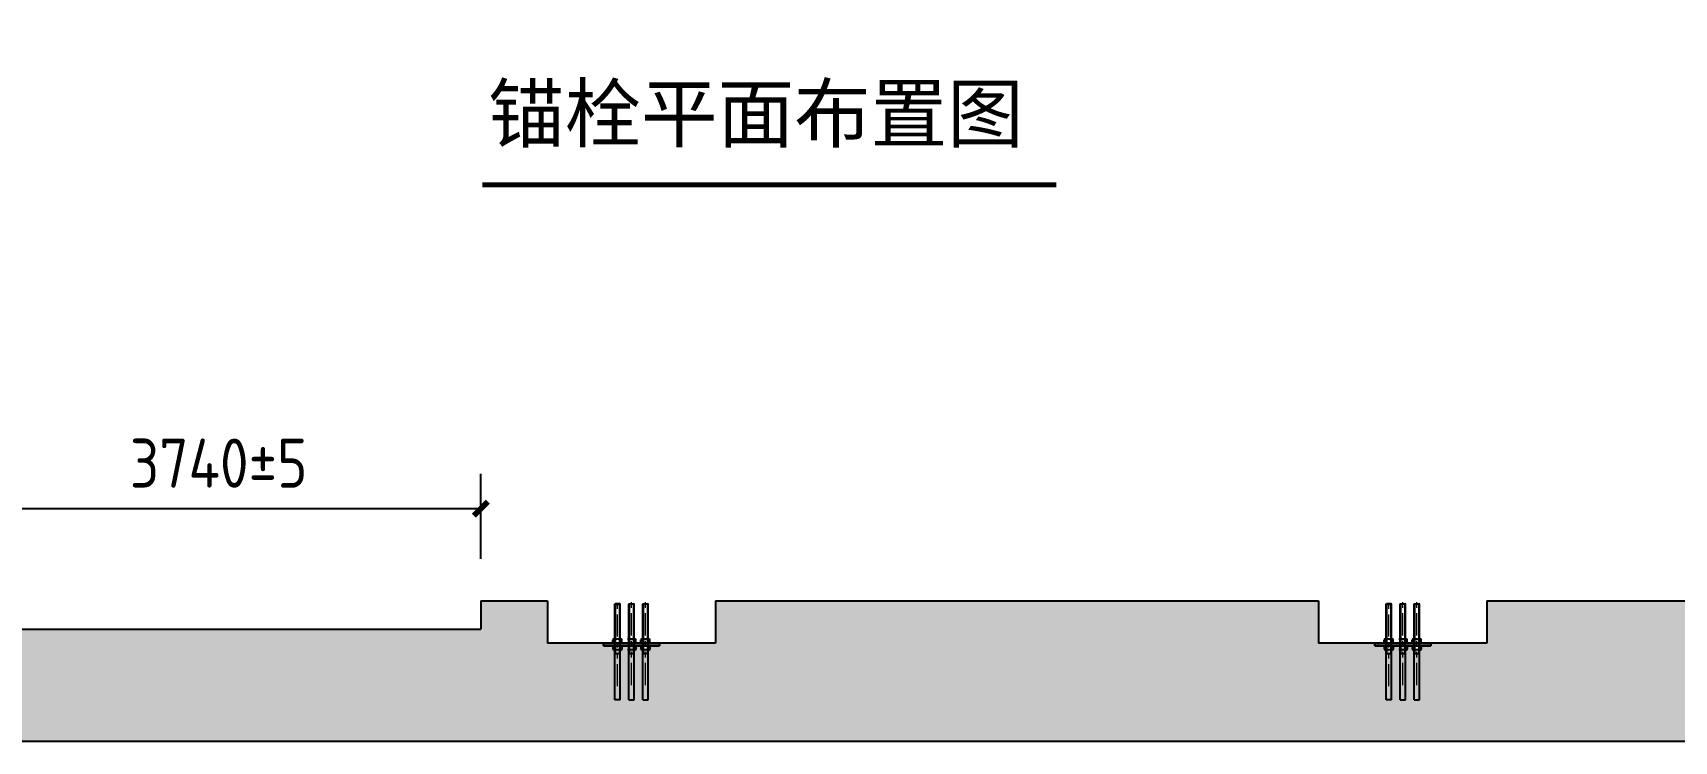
# Model space of a CAD drawing. Extents: x 1129386 to 1341523, y 309636 to 351636.
# Drawn here: x 1152758 to 1164463, y 329173 to 334225 of the extents above; entities that cross this region are included whole.
import ezdxf

# ---------------------------------------------------------------- set-up
doc = ezdxf.new("R2010")
doc.units = 0
doc.header["$LTSCALE"] = 1000
doc.header["$MEASUREMENT"] = 0
for name, pattern in [('ACANSTGB', [0.354331, 0.15748, -0.03937, 0.03937, -0.03937, 0.03937, -0.03937]), ('CENTER', [50.8, 31.75, -6.35, 6.35, -6.35]), ('DASHED', [4.8, 4, -0.8])]:
    doc.linetypes.add(name, pattern=pattern)
for name, color, linetype in [('3', 4, 'DASHED'), ('5', 2, 'Continuous'), ('DIM_SYMB', 3, 'Continuous')]:
    doc.layers.add(name, color=color, linetype=linetype)
doc.layers.add('AM_7', color=4, linetype='CENTER', lineweight=15)
doc.styles.get("Standard").update_dxf_attribs({"font": 'gbenor.shx', "bigfont": 'gbcbig.shx'})
doc.dimstyles.new('STANDARD$0', dxfattribs={"dimscale": 100, "dimtxt": 3.5, "dimasz": 1, "dimexe": 2.5, "dimexo": 3, "dimgap": 1.5, "dimtad": 1, "dimdec": 0, "dimzin": 0, "dimdsep": 46, "dimtxsty": 'Standard', "dimblk": 'ARCHTICK', "dimcen": 0.09, "dimadec": 0, "dimazin": 0, "dimtfac": 1, "dimtdec": 0, "dimtix": 1, "dimtmove": 2, "dimatfit": 3, "dimldrblk": 'ARCHTICK', "dimfxl": 1, "dimtolj": 1, "dimtzin": 0, "dimarcsym": 0})

# ---------------------------------------------------------------- blocks, each defined once
blk = doc.blocks.new('_ArchTick')
at = {"color": 0, "linetype": 'ByBlock', "const_width": 0.4}
blk.add_lwpolyline([(-0.5, -0.5), (0.5, 0.5)], dxfattribs=at)
blk = doc.blocks.new('*D139')
at = {"color": 0, "lineweight": -2}
for p, q in [((1152213, 330473), (1152213, 331081)), ((1155953, 330473), (1155953, 331081))]:
    blk.add_line(p, q, dxfattribs=at)
at = {"color": 0, "linetype": 'ByBlock', "lineweight": -2}
blk.add_line((1155953, 330831), (1152213, 330831), dxfattribs=at)
at = {"layer": 'Defpoints', "color": 0}
for p in [(1152213, 330831), (1152213, 330173), (1155953, 330173)]:
    blk.add_point(p, dxfattribs=at)
at = {"color": 0, "lineweight": -2, "xscale": 100, "yscale": 100, "zscale": 100, "rotation": 180}
blk.add_blockref('_ArchTick', (1152213, 330831), dxfattribs=at)
at = {"color": 0, "lineweight": -2, "xscale": 100, "yscale": 100, "zscale": 100}
blk.add_blockref('_ArchTick', (1155953, 330831), dxfattribs=at)
at = {"color": 0, "insert": (1154083, 331156), "char_height": 350, "attachment_point": 5}
blk.add_mtext('\\A1;3740\\Fgbenor.shx,gbcbig.shx;%%P5', dxfattribs=at)

msp = doc.modelspace()

# ---------------------------------------------------------------- hatches: boundary and pattern name
h = msp.add_hatch()
h.set_pattern_fill('AR-CONC', color=2, scale=100)
h.set_pattern_definition([(50, (0, 0), (717.4375, -62.86833), [75, -825]), (355, (0, 0), (-138.98994, 751.97526), [60, -660]), (100.45, (60, -5), (578.55976, 689.3719), [64, -701]), (46.18, (0, 200), (1067.1365, -166.14964), [112.5, -1237.5]), (96.64, (89, 186), (934.5749, 974.60285), [96, -1052]), (351.18, (0, 200), (934.4312, 974.2434), [90, -990]), (21, (100, 150), (597.0058, -402.8065), [75, -825]), (326, (100, 150), (243.0015, 725.07604), [60, -660]), (71.45, (150, 116), (840.2339, 322.4469), [64, -701]), (37.5, (0, 0), (11.73922, 332.94923), [0, -652, 0, -670, 0, -663]), (7.5, (0, 0), (263.06954, 394.41171), [0, -382, 0, -637, 0, -252.5]), (-32.5, (-223, 0), (533.822436, -22.55487), [0, -250, 0, -780, 0, -1035]), (-42.5, (-323, 0), (583.18617, 100.10498), [0, -325, 0, -518, 0, -735])])
h.paths.add_polyline_path([(1146317.9, 329173), (1146317.9, 329973), (1147317.9, 329973), (1147317.9, 330173), (1147527.6, 330173), (1147527.6, 329873), (1147928.5, 329873), (1147995.6, 329873), (1148027.9, 329873), (1148059.6, 329873), (1148195.2, 329873), (1148208.1, 329873), (1148208.1, 329852.8), (1148195.2, 329852.8), (1148195.2, 329829.8, 0.1031427), (1148195.6, 329828, 0.2919612), (1148199.7, 329825.3, 0.1071), (1148202.6, 329825.3), (1148208.1, 329825.3), (1148224.2, 329825.3, 0.012), (1148226.7, 329825.3), (1148251.1, 329825.3, 0.1017341), (1148254.1, 329825.3), (1148254.7, 329825.3, 0.3771256), (1148259.2, 329829.3, 0.0320771), (1148259.2, 329829.8), (1148259.2, 329852.8), (1148208.1, 329852.8), (1148208.1, 329873), (1148259.2, 329873), (1148328, 329873), (1148727.2, 329873), (1148727.2, 330173), (1150927.1, 330173), (1150927.1, 329873), (1151328.1, 329873), (1151395.1, 329873), (1151459.1, 329873), (1151594.8, 329873), (1151607.6, 329873), (1151607.6, 329852.8), (1151594.8, 329852.8), (1151594.8, 329829.8, 0.1031427), (1151595.2, 329828, 0.2919612), (1151599.3, 329825.3, 0.1071), (1151602.1, 329825.3), (1151607.7, 329825.3), (1151623.8, 329825.3, 0.012), (1151626.2, 329825.3), (1151650.7, 329825.3, 0.1017341), (1151653.6, 329825.3), (1151654.2, 329825.3, 0.3771256), (1151658.8, 329829.3, 0.0320771), (1151658.8, 329829.8), (1151658.8, 329852.8), (1151607.6, 329852.8), (1151607.6, 329873), (1151658.8, 329873), (1151727.6, 329873), (1152126.8, 329873), (1152126.8, 330173), (1152212.9, 330173), (1152212.9, 329973), (1155952.9, 329973), (1155952.9, 330173), (1156427.1, 330173), (1156427.1, 329873), (1156828.1, 329873), (1156895.1, 329873), (1156959.1, 329873), (1157094.8, 329873), (1157107.6, 329873), (1157107.6, 329852.8), (1157094.8, 329852.8), (1157094.8, 329829.8, 0.1031427), (1157095.2, 329828, 0.2919612), (1157099.3, 329825.3, 0.1071), (1157102.1, 329825.3), (1157107.7, 329825.3), (1157123.8, 329825.3, 0.012), (1157126.2, 329825.3), (1157150.7, 329825.3, 0.1017341), (1157153.6, 329825.3), (1157154.2, 329825.3, 0.3771256), (1157158.8, 329829.3, 0.0320771), (1157158.8, 329829.8), (1157158.8, 329852.8), (1157107.6, 329852.8), (1157107.6, 329873), (1157158.8, 329873), (1157227.6, 329873), (1157626.8, 329873), (1157626.8, 330173), (1161927.1, 330173), (1161927.1, 329873), (1162328.1, 329873), (1162395.1, 329873), (1162459.1, 329873), (1162594.8, 329873), (1162607.6, 329873), (1162607.6, 329852.8), (1162594.8, 329852.8), (1162594.8, 329829.8, 0.1031427), (1162595.2, 329828, 0.2919612), (1162599.3, 329825.3, 0.1071), (1162602.1, 329825.3), (1162607.7, 329825.3), (1162623.8, 329825.3, 0.012), (1162626.2, 329825.3), (1162650.7, 329825.3, 0.1017341), (1162653.6, 329825.3), (1162654.2, 329825.3, 0.3771256), (1162658.8, 329829.3, 0.0320771), (1162658.8, 329829.8), (1162658.8, 329852.8), (1162607.6, 329852.8), (1162607.6, 329873), (1162658.8, 329873), (1162727.6, 329873), (1163126.8, 329873), (1163126.8, 330173), (1167335.9, 330173, 0.9089346), (1169100, 329973), (1169857.9, 329973), (1169857.9, 329173)])
h.paths.add_polyline_path([(1151395.1, 329852.8), (1151395.1, 329829.8, 0.1031427), (1151395.5, 329828, 0.2919612), (1151399.6, 329825.3, 0.1071), (1151402.5, 329825.3), (1151424.1, 329825.3, 0.012), (1151426.6, 329825.3), (1151451, 329825.3, 0.1017341), (1151454, 329825.3), (1151454.6, 329825.3, 0.3771256), (1151459.1, 329829.3, 0.0320771), (1151459.1, 329829.8), (1151459.1, 329852.8)], flags=16)
h.paths.add_polyline_path([(1156895.1, 329852.8), (1156895.1, 329829.8, 0.1031427), (1156895.5, 329828, 0.2919612), (1156899.6, 329825.3, 0.1071), (1156902.5, 329825.3), (1156924.1, 329825.3, 0.012), (1156926.6, 329825.3), (1156951, 329825.3, 0.1017341), (1156954, 329825.3), (1156954.6, 329825.3, 0.3771256), (1156959.1, 329829.3, 0.0320771), (1156959.1, 329829.8), (1156959.1, 329852.8)], flags=16)
h.paths.add_polyline_path([(1147995.6, 329852.8), (1147995.6, 329829.8, 0.1031427), (1147995.9, 329828, 0.2919612), (1148000, 329825.3, 0.1071), (1148002.9, 329825.3), (1148024.6, 329825.3, 0.012), (1148027, 329825.3), (1148051.4, 329825.3, 0.1017341), (1148054.4, 329825.3), (1148055, 329825.3, 0.3771256), (1148059.5, 329829.3, 0.0320771), (1148059.6, 329829.8), (1148059.6, 329852.8)], flags=16)
h.paths.add_polyline_path([(1162395.1, 329852.8), (1162395.1, 329829.8, 0.1031427), (1162395.5, 329828, 0.2919612), (1162399.6, 329825.3, 0.1071), (1162402.5, 329825.3), (1162424.1, 329825.3, 0.012), (1162426.6, 329825.3), (1162451, 329825.3, 0.1017341), (1162454, 329825.3), (1162454.6, 329825.3, 0.3771256), (1162459.1, 329829.3, 0.0320771), (1162459.1, 329829.8), (1162459.1, 329852.8)], flags=16)
h.paths.add_polyline_path([(1174807.6, 343950.3), (1175007.6, 343950.3), (1175007.6, 344950.3), (1175807.6, 344950.3), (1175807.6, 335805.3), (1175007.6, 335805.3), (1175007.6, 336805.3), (1174807.6, 336805.3), (1174807.6, 336977.4), (1175107.6, 336977.4), (1175107.6, 337416), (1175127.8, 337416), (1175127.8, 337445.4), (1175150.7, 337445.4, 0.1031427), (1175152.6, 337445.8, -0.0212112), (1175152.2, 337458.3), (1175127.8, 337458.3), (1175127.8, 337496.5), (1175152.1, 337496.5, -0.0411956), (1175151, 337496, 0.0003681), (1175150.8, 337495.9, 0.0078732), (1175151, 337496, -0.0986445), (1175155.3, 337476.8), (1175155.3, 337474.4, -0.0823416), (1175152.2, 337458.3, -0.0036207), (1175151.7, 337457.3, -0.2321651), (1175155.3, 337452.7), (1175155.3, 337450, -0.0058544), (1175155.3, 337449.9, -0.1911369), (1175152.6, 337445.8, -0.1031427), (1175150.7, 337445.4), (1175127.8, 337445.4), (1175127.8, 337458.3), (1175152.1, 337445.5, 0.0212112), (1175152.6, 337445.8, 0.2919612), (1175155.3, 337449.9, 0.1071), (1175155.3, 337452.7), (1175155.3, 337458.3), (1175183.1, 337458.3), (1175439.9, 337458.3, 0.4142136), (1175512.4, 337530.8), (1175473.6, 337530.3, -0.4142136), (1175439.9, 337496.5), (1175183.1, 337496.5), (1175155.3, 337496.5), (1175155.3, 337496.6), (1175155.3, 337501.2, 0.1017341), (1175155.3, 337504.2), (1175155.3, 337504.8, 0.3771256), (1175151.3, 337509.4, -0.2332247), (1175155.3, 337504.2), (1175155.3, 337501.2, -0.1971176), (1175152.2, 337496.6), (1175127.8, 337496.6), (1175127.8, 337509.4), (1175127.8, 337962.4), (1175127.8, 337962.5), (1175152.3, 337962.5, -0.0001903), (1175152.2, 337962.4), (1175107.6, 337949.6), (1175107.6, 337949.6), (1175107.6, 337962.4), (1175127.8, 337962.4), (1175127.8, 337509.4), (1175127.8, 337496.6), (1175107.6, 337496.6), (1175107.6, 337509.4), (1175107.6, 337949.6), (1175127.8, 337962.4), (1175152.2, 337962.4, -0.0034303), (1175152.1, 337949.7, 0.0212112), (1175152.6, 337950, 0.2919612), (1175155.3, 337954.1, -0.1911369), (1175152.6, 337950, -0.0212112), (1175152, 337961.8, 0.0034303), (1175152.2, 337962.4), (1175233.1, 337962.5), (1175439.9, 337962.5, -0.4142136), (1175473.6, 337928.7), (1175512.4, 337928.7, -0.0018605), (1175512.4, 337928.7), (1175512.4, 337928.7, 0.4120355), (1175439.9, 338000.7), (1175152.1, 338000.7, 0.5849754), (1175151.3, 338013.6, 0.0320771), (1175150.7, 338013.6), (1175127.8, 338032), (1175127.8, 338032), (1175107.6, 338013.6), (1175107.6, 338013.6), (1175107.6, 338481.6), (1174807.6, 338481.6), (1174807.6, 342332.4), (1175107.6, 342332.4), (1175107.6, 342800.4), (1175107.6, 342782), (1175127.8, 342782), (1175127.8, 342813.3), (1175152.1, 342813.3), (1175183.1, 342813.3), (1175439.9, 342813.3, 0.4120355), (1175512.4, 342885.3), (1175512.4, 342885.8, -0.0018605), (1175512.4, 342885.3), (1175473.6, 342885.3, -0.4142136), (1175439.9, 342851.5), (1175233.1, 342851.5), (1175152.2, 342851.6, 0.0034303), (1175152.1, 342864.3, -0.0212112), (1175152.6, 342864, -0.1911369), (1175155.3, 342859.9, 0.2919612), (1175152.6, 342864, 0.0212112), (1175152, 342852.2, -0.0034303), (1175152.2, 342851.6), (1175107.6, 342864.4), (1175107.6, 342864.4), (1175107.6, 343304.9), (1175107.6, 343317.7), (1175127.8, 343317.7), (1175127.8, 343304.9), (1175127.8, 342851.6), (1175107.6, 342851.6), (1175107.6, 342864.4), (1175127.8, 342851.6), (1175152.2, 342851.6, -0.0001903), (1175152.3, 342851.5), (1175127.8, 342851.5), (1175127.8, 342851.6), (1175127.8, 343304.9), (1175127.8, 343317.7), (1175152.2, 343317.7), (1175183.1, 343317.7), (1175183.1, 343317.7), (1175439.9, 343317.7, -0.4142136), (1175473.6, 343284), (1175512.4, 343283.5, 0.4142136), (1175439.9, 343356), (1175183.1, 343356), (1175152.1, 343368.8, -0.0212112), (1175152.6, 343368.5, 0.1031427), (1175150.7, 343368.9), (1175127.8, 343368.9), (1175127.8, 343387), (1175107.6, 343387), (1175107.6, 343836.6), (1174807.6, 343836.6)])
h.paths.add_polyline_path([(1167335.9, 330173), (1167428, 330173), (1167428, 329873), (1167829, 329873), (1167829, 329852.8), (1167896, 329852.8), (1167896, 329829.8, 0.1031427), (1167896.4, 329828, 0.1911369), (1167900.5, 329825.3, 0.1071), (1167903.3, 329825.3), (1167908.9, 329825.3), (1167908.9, 329797.5), (1167908.9, 329540.7, 0.4142136), (1167981.4, 329468.2), (1167980.9, 329507, -0.4142136), (1167947.1, 329540.7), (1167947.1, 329797.5), (1167947.2, 329797.5), (1167947.2, 329825.3), (1167951.9, 329825.3, 0.1017341), (1167954.8, 329825.3), (1167955.4, 329825.3, 0.3771256), (1167960, 329829.3, 0.0320771), (1167960, 329829.8), (1167960, 329852.8), (1168095.7, 329852.8), (1168095.7, 329829.8, 0.1031427), (1168096.1, 329828, 0.2919612), (1168100.2, 329825.3, 0.1071), (1168103, 329825.3), (1168107.6, 329828.9, -0.2321651), (1168103, 329825.3), (1168100.3, 329825.3, -0.0058544), (1168100.2, 329825.3, -0.2919612), (1168096.1, 329828, -0.1031427), (1168095.7, 329829.8), (1168095.7, 329852.8), (1168108.5, 329852.8), (1168108.5, 329825.3), (1168108.6, 329747.5), (1168108.6, 329540.7, -0.4142136), (1168074.8, 329507), (1168074.8, 329468.2, 0.4120355), (1168146.8, 329540.7), (1168146.8, 329797.5), (1168146.8, 329825.3), (1168151.5, 329825.3, 0.1017341), (1168154.5, 329825.3), (1168155.1, 329825.3, 0.3771256), (1168159.7, 329829.3, 0.0320771), (1168159.7, 329829.8), (1168159.7, 329852.8), (1168228.5, 329852.8), (1168228.5, 329873), (1168627.7, 329873), (1168627.7, 330173), (1168857.9, 330173), (1168857.9, 329973), (1169100, 329973, -0.9089346)])

# ---------------------------------------------------------------- linework, layer by layer
for p, q in [((1155952.9, 330173), (1155952.9, 329973)), ((1155952.9, 330173), (1156427.1, 330173)), ((1156427.1, 330173), (1156427.1, 329873)), ((1157626.8, 330173), (1161927.1, 330173)), ((1157626.8, 330173), (1157626.8, 329873)), ((1161927.1, 330173), (1161927.1, 329873)), ((1163126.8, 330173), (1167428, 330173)), ((1163126.8, 330173), (1163126.8, 329873)), ((1152212.9, 329973), (1155952.9, 329973)), ((1157626.8, 329873), (1156427.1, 329873)), ((1157277.9, 329873), (1156777.9, 329873)), ((1163126.8, 329873), (1161927.1, 329873)), ((1162777.9, 329873), (1162277.9, 329873)), ((1146317.9, 329173), (1169857.9, 329173))]:
    msp.add_line(p, q)
at = {"color": 1, "lineweight": 30}
for p, q in [((1156828.1, 329873), (1156828.1, 329852.8)), ((1157227.6, 329873), (1157227.6, 329852.8)), ((1162328.1, 329873), (1162328.1, 329852.8)), ((1162727.6, 329873), (1162727.6, 329852.8))]:
    msp.add_line(p, q, dxfattribs=at)
for points in [[(1156828.1, 329873), (1157227.6, 329873)], [(1156828.1, 329852.8), (1157227.6, 329852.8)], [(1162328.1, 329873), (1162727.6, 329873)], [(1162328.1, 329852.8), (1162727.6, 329852.8)]]:
    msp.add_lwpolyline(points, dxfattribs=at)
at = {"layer": '3', "color": 2, "linetype": 'DASHED'}
for p, q in [((1156908, 329747.5), (1156908, 330151.8)), ((1156911.6, 330150), (1156911.6, 329797.5)), ((1156942.6, 330150), (1156942.6, 329797.5)), ((1156946.4, 329747.5), (1156946.3, 330151.8)), ((1157007.8, 329937.4), (1157007.8, 330151.8)), ((1157011.5, 330150), (1157011.5, 329797.5)), ((1157042.5, 330150), (1157042.5, 329797.5)), ((1157046.1, 329747.5), (1157046.1, 330151.8)), ((1157107.7, 329937.4), (1157107.7, 330151.8)), ((1157111.3, 330150), (1157111.3, 329797.5)), ((1157142.4, 330150), (1157142.4, 329797.5)), ((1157146, 329747.5), (1157146, 330151.8)), ((1162408, 329747.5), (1162408, 330151.8)), ((1162411.6, 330150), (1162411.6, 329797.5)), ((1162442.6, 330150), (1162442.6, 329797.5)), ((1162446.4, 329747.5), (1162446.3, 330151.8)), ((1162507.8, 329937.4), (1162507.8, 330151.8)), ((1162511.5, 330150), (1162511.5, 329797.5)), ((1162542.5, 330150), (1162542.5, 329797.5)), ((1162546.1, 329747.5), (1162546.1, 330151.8)), ((1162607.7, 329937.4), (1162607.7, 330151.8)), ((1162611.3, 330150), (1162611.3, 329797.5)), ((1162642.4, 330150), (1162642.4, 329797.5)), ((1162646, 329747.5), (1162646, 330151.8)), ((1156908, 329797.5), (1156946.4, 329797.5)), ((1157007.8, 329797.5), (1157046.2, 329797.5)), ((1157107.7, 329797.5), (1157146, 329797.5)), ((1162408, 329797.5), (1162446.4, 329797.5)), ((1162507.8, 329797.5), (1162546.2, 329797.5)), ((1162607.7, 329797.5), (1162646, 329797.5))]:
    msp.add_line(p, q, dxfattribs=at)
at = {"layer": '3', "color": 4, "linetype": 'DASHED'}
for p, q in [((1157007.8, 329747.5), (1157007.7, 329937.4)), ((1157107.7, 329747.5), (1157107.6, 329937.4)), ((1162507.8, 329747.5), (1162507.7, 329937.4)), ((1162607.7, 329747.5), (1162607.6, 329937.4))]:
    msp.add_line(p, q, dxfattribs=at)
at = {"layer": '5', "color": 2, "linetype": 'Continuous'}
for p, q in [((1156907.8, 330149.7), (1156911.6, 330152.6)), ((1156907.8, 330149.7), (1156946.3, 330149.7)), ((1156908, 330114.2), (1156908, 330150)), ((1156942.6, 330152.6), (1156911.6, 330152.6)), ((1156946.3, 330149.7), (1156942.6, 330152.6)), ((1156946.3, 330114.2), (1156946.3, 330150)), ((1157007.8, 330149.7), (1157011.5, 330152.6)), ((1157007.8, 330114.2), (1157007.8, 330150)), ((1157046.3, 330149.7), (1157007.8, 330149.7)), ((1157011.5, 330152.6), (1157042.5, 330152.6)), ((1157046.3, 330149.7), (1157042.5, 330152.6)), ((1157046.1, 330114.2), (1157046.1, 330150)), ((1157107.6, 330149.7), (1157111.3, 330152.6)), ((1157146.2, 330149.7), (1157107.6, 330149.7)), ((1157107.7, 330114.2), (1157107.7, 330150)), ((1157111.3, 330152.6), (1157142.4, 330152.6)), ((1157146.2, 330149.7), (1157142.4, 330152.6)), ((1157146, 330114.2), (1157146, 330150)), ((1162407.8, 330149.7), (1162411.6, 330152.6)), ((1162407.8, 330149.7), (1162446.3, 330149.7)), ((1162408, 330114.2), (1162408, 330150)), ((1162442.6, 330152.6), (1162411.6, 330152.6)), ((1162446.3, 330149.7), (1162442.6, 330152.6)), ((1162446.3, 330114.2), (1162446.3, 330150)), ((1162507.8, 330149.7), (1162511.5, 330152.6)), ((1162507.8, 330114.2), (1162507.8, 330150)), ((1162546.3, 330149.7), (1162507.8, 330149.7)), ((1162511.5, 330152.6), (1162542.5, 330152.6)), ((1162546.3, 330149.7), (1162542.5, 330152.6)), ((1162546.1, 330114.2), (1162546.1, 330150)), ((1162607.6, 330149.7), (1162611.3, 330152.6)), ((1162646.2, 330149.7), (1162607.6, 330149.7)), ((1162607.7, 330114.2), (1162607.7, 330150)), ((1162611.3, 330152.6), (1162642.4, 330152.6)), ((1162646.2, 330149.7), (1162642.4, 330152.6)), ((1162646, 330114.2), (1162646, 330150)), ((1156908, 329540.7), (1156908, 329937.4)), ((1156908, 329468.2), (1156908, 329937.4)), ((1156946.3, 329540.7), (1156946.3, 329937.4)), ((1156946.3, 329468.2), (1156946.3, 329937.4)), ((1157007.8, 329468.2), (1157007.8, 329937.4)), ((1157046.1, 329468.2), (1157046.1, 329937.4)), ((1157107.7, 329540.7), (1157107.7, 329937.4)), ((1157107.7, 329468.2), (1157107.7, 329937.4)), ((1157146, 329540.7), (1157146, 329937.4)), ((1157146, 329468.2), (1157146, 329937.4)), ((1162408, 329540.7), (1162408, 329937.4)), ((1162408, 329468.2), (1162408, 329937.4)), ((1162446.3, 329540.7), (1162446.3, 329937.4)), ((1162446.3, 329468.2), (1162446.3, 329937.4)), ((1162507.8, 329468.2), (1162507.8, 329937.4)), ((1162546.1, 329468.2), (1162546.1, 329937.4)), ((1162607.7, 329540.7), (1162607.7, 329937.4)), ((1162607.7, 329468.2), (1162607.7, 329937.4)), ((1162646, 329540.7), (1162646, 329937.4)), ((1162646, 329468.2), (1162646, 329937.4)), ((1156946.3, 329468.2), (1156908, 329468.2)), ((1157007.8, 329468.2), (1157046.1, 329468.2)), ((1157107.7, 329468.2), (1157146, 329468.2)), ((1162446.3, 329468.2), (1162408, 329468.2)), ((1162507.8, 329468.2), (1162546.1, 329468.2)), ((1162607.7, 329468.2), (1162646, 329468.2))]:
    msp.add_line(p, q, dxfattribs=at)
at = {"layer": '5', "linetype": 'Continuous'}
for p, q in [((1156895.1, 329873), (1156895.1, 329896)), ((1156959.1, 329873), (1156895.1, 329873)), ((1156959.1, 329852.8), (1156895.1, 329852.8)), ((1156895.1, 329852.8), (1156895.1, 329829.8)), ((1156954.6, 329900.6), (1156899.7, 329900.6)), ((1156954.6, 329873), (1156899.7, 329873)), ((1156954.6, 329852.8), (1156899.7, 329852.8)), ((1156959.1, 329873), (1156959.1, 329896)), ((1156959.1, 329852.8), (1156959.1, 329829.8)), ((1157054.4, 329900.6), (1156999.5, 329900.6)), ((1157054.4, 329873), (1156999.5, 329873)), ((1157054.4, 329852.8), (1156999.5, 329852.8)), ((1157059, 329873), (1157059, 329896)), ((1157059, 329852.8), (1157059, 329829.8)), ((1157094.8, 329873), (1157094.8, 329896)), ((1157158.8, 329873), (1157094.8, 329873)), ((1157158.8, 329852.8), (1157094.8, 329852.8)), ((1157094.8, 329852.8), (1157094.8, 329829.8)), ((1157154.2, 329900.6), (1157099.4, 329900.6)), ((1157154.2, 329873), (1157099.4, 329873)), ((1157154.2, 329852.8), (1157099.4, 329852.8)), ((1157158.8, 329873), (1157158.8, 329896)), ((1157158.8, 329852.8), (1157158.8, 329829.8)), ((1162395.1, 329873), (1162395.1, 329896)), ((1162459.1, 329873), (1162395.1, 329873)), ((1162459.1, 329852.8), (1162395.1, 329852.8)), ((1162395.1, 329852.8), (1162395.1, 329829.8)), ((1162454.6, 329900.6), (1162399.7, 329900.6)), ((1162454.6, 329873), (1162399.7, 329873)), ((1162454.6, 329852.8), (1162399.7, 329852.8)), ((1162459.1, 329873), (1162459.1, 329896)), ((1162459.1, 329852.8), (1162459.1, 329829.8)), ((1162554.4, 329900.6), (1162499.5, 329900.6)), ((1162554.4, 329873), (1162499.5, 329873)), ((1162554.4, 329852.8), (1162499.5, 329852.8)), ((1162559, 329873), (1162559, 329896)), ((1162559, 329852.8), (1162559, 329829.8)), ((1162594.8, 329873), (1162594.8, 329896)), ((1162658.8, 329873), (1162594.8, 329873)), ((1162658.8, 329852.8), (1162594.8, 329852.8)), ((1162594.8, 329852.8), (1162594.8, 329829.8)), ((1162654.2, 329900.6), (1162599.4, 329900.6)), ((1162654.2, 329873), (1162599.4, 329873)), ((1162654.2, 329852.8), (1162599.4, 329852.8)), ((1162658.8, 329873), (1162658.8, 329896)), ((1162658.8, 329852.8), (1162658.8, 329829.8)), ((1156954.6, 329825.3), (1156899.7, 329825.3)), ((1157054.4, 329825.3), (1156999.5, 329825.3)), ((1157154.2, 329825.3), (1157099.4, 329825.3)), ((1162454.6, 329825.3), (1162399.7, 329825.3)), ((1162554.4, 329825.3), (1162499.5, 329825.3)), ((1162654.2, 329825.3), (1162599.4, 329825.3))]:
    msp.add_line(p, q, dxfattribs=at)
for centre, radius, start, end in [((1156899.7, 329896), 4.59, 90, 180), ((1156901, 329894), 6.7, 25.51716, 150.39539), ((1156925.4, 329850.4), 50.2, 66.00584, 111.03366), ((1156952.5, 329893.4), 7.37, 25.17091, 158.41632), ((1156954.6, 329896), 4.59, 0, 90), ((1157025.2, 329850.4), 50.2, 66.00584, 111.03366), ((1157052.3, 329893.4), 7.37, 25.17091, 158.41632), ((1157054.4, 329896), 4.59, 0, 90), ((1157099.4, 329896), 4.59, 90, 180), ((1157100.7, 329894), 6.7, 25.51716, 150.39539), ((1157125, 329850.4), 50.2, 66.00584, 111.03366), ((1157152.2, 329893.4), 7.37, 25.17091, 158.41632), ((1157154.2, 329896), 4.59, 0, 90), ((1162399.7, 329896), 4.59, 90, 180), ((1162401, 329894), 6.7, 25.51716, 150.39539), ((1162425.4, 329850.4), 50.2, 66.00584, 111.03366), ((1162452.5, 329893.4), 7.37, 25.17091, 158.41632), ((1162454.6, 329896), 4.59, 0, 90), ((1162525.2, 329850.4), 50.2, 66.00584, 111.03366), ((1162552.3, 329893.4), 7.37, 25.17091, 158.41632), ((1162554.4, 329896), 4.59, 0, 90), ((1162599.4, 329896), 4.59, 90, 180), ((1162600.7, 329894), 6.7, 25.51716, 150.39539), ((1162625, 329850.4), 50.2, 66.00584, 111.03366), ((1162652.2, 329893.4), 7.37, 25.17091, 158.41632), ((1162654.2, 329896), 4.59, 0, 90), ((1156899.7, 329829.8), 4.59, 180, 270), ((1156901, 329831.8), 6.7, 209.60461, 334.48284), ((1156925.4, 329875.5), 50.2, 248.96634, 293.99416), ((1156952.5, 329832.5), 7.37, 201.58368, 334.82909), ((1156954.6, 329829.8), 4.59, 270, 0), ((1157025.2, 329875.5), 50.2, 248.96634, 293.99416), ((1157052.3, 329832.5), 7.37, 201.58368, 334.82909), ((1157054.4, 329829.8), 4.59, 270, 0), ((1157099.4, 329829.8), 4.59, 180, 270), ((1157100.7, 329831.8), 6.7, 209.60461, 334.48284), ((1157125, 329875.5), 50.2, 248.96634, 293.99416), ((1157152.2, 329832.5), 7.37, 201.58368, 334.82909), ((1157154.2, 329829.8), 4.59, 270, 0), ((1162399.7, 329829.8), 4.59, 180, 270), ((1162401, 329831.8), 6.7, 209.60461, 334.48284), ((1162425.4, 329875.5), 50.2, 248.96634, 293.99416), ((1162452.5, 329832.5), 7.37, 201.58368, 334.82909), ((1162454.6, 329829.8), 4.59, 270, 0), ((1162525.2, 329875.5), 50.2, 248.96634, 293.99416), ((1162552.3, 329832.5), 7.37, 201.58368, 334.82909), ((1162554.4, 329829.8), 4.59, 270, 0), ((1162599.4, 329829.8), 4.59, 180, 270), ((1162600.7, 329831.8), 6.7, 209.60461, 334.48284), ((1162625, 329875.5), 50.2, 248.96634, 293.99416), ((1162652.2, 329832.5), 7.37, 201.58368, 334.82909), ((1162654.2, 329829.8), 4.59, 270, 0)]:
    msp.add_arc(centre, radius, start, end, dxfattribs=at)
at = {"layer": 'AM_7', "linetype": 'ACANSTGB'}
for p, q in [((1156927.1, 329565.1), (1156927.1, 330178.8)), ((1157027, 329573.2), (1157027, 330178.8)), ((1157126.8, 329573.2), (1157126.8, 330178.8)), ((1162427.1, 329565.1), (1162427.1, 330178.8)), ((1162527, 329573.2), (1162527, 330178.8)), ((1162626.8, 329573.2), (1162626.8, 330178.8))]:
    msp.add_line(p, q, dxfattribs=at)
at = {"layer": 'DIM_SYMB', "const_width": 35}
msp.add_lwpolyline([(1155964.6, 333140.5), (1160056.1, 333140.5)], dxfattribs=at)

# ---------------------------------------------------------------- texts
at = {"insert": (1156004.7, 333850.9), "char_height": 400, "attachment_point": 1}
msp.add_mtext('\\fFangSong|b0|i0|c134|p0;锚栓平面布置图', dxfattribs=at)

# ---------------------------------------------------------------- dimensions: what is measured, and where the dimension line sits
at = {"color": 3}
dim = msp.add_linear_dim(base=(1152212.9, 330831.3), p1=(1155952.9, 330173), p2=(1152212.9, 330173), text='<>\\Fgbenor.shx,gbcbig.shx;%%P5', dimstyle='STANDARD$0', override={"dimtxsty": 'Standard', "dimblk": 'ArchTick', "dimfxl": 0}, dxfattribs=at)
dim.commit()
dim.dimension.update_dxf_attribs({"geometry": '*D139', "text_midpoint": (1154082.9, 331156.3)})

doc.saveas('drawing.dxf')
